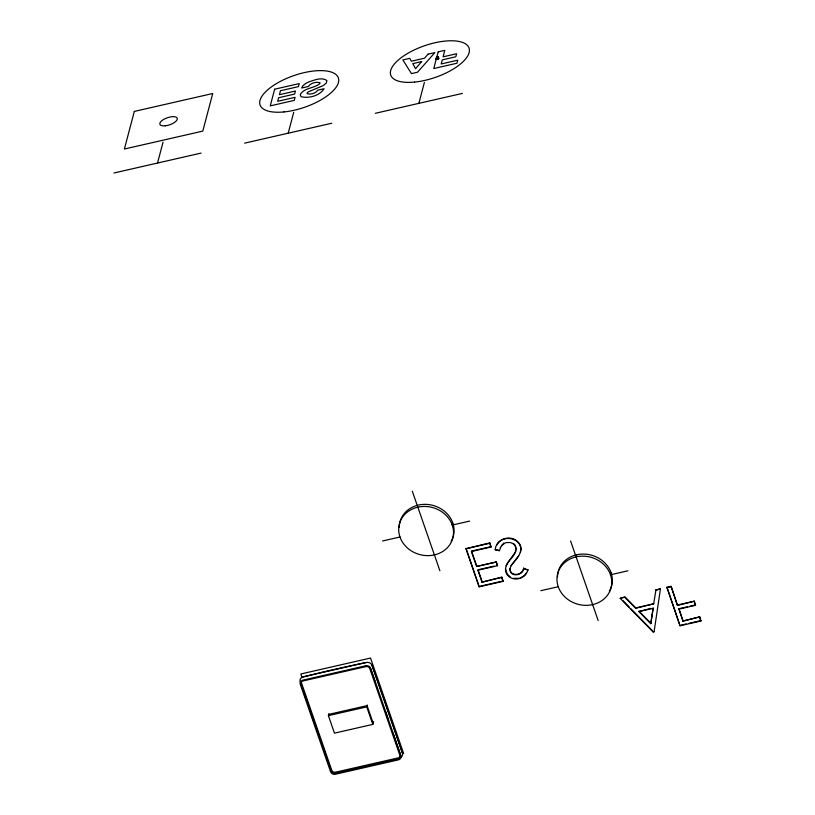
<?xml version="1.0" encoding="UTF-8"?>
<svg xmlns="http://www.w3.org/2000/svg" width="815" height="815" viewBox="0 0 815 815"><rect width="100%" height="100%" fill="white"/><g stroke="black" fill="none" stroke-linecap="round" stroke-linejoin="round"><path stroke-width="1.22" d="M620.174 598.332L624.82 597.273L635.669 608.316L653.752 603.793L635.782 607.898L624.932 596.855L620.174 598.332L653.09 631.931L654.109 631.696L660.466 588.736L655.851 590.182L660.466 588.736M638.848 611.566L650.778 623.72L653.11 608.306L638.848 611.566L650.849 608.428M650.778 623.72L653.223 607.888M653.64 604.21L655.963 589.765M520.367 552.509L520.887 549.31A11.084 9.79 14.8 0 0 518.197 542.647C512.39 536.27 500.41 537.217 496.651 545.347M157.519 163.051L163.041 142.156M288.194 133.202L293.716 112.307M418.869 103.352L424.391 82.468M436.606 59.322L437.186 57.132M437.258 59.179L437.838 56.989M437.91 59.026L438.49 56.836L436.534 57.284L435.954 59.475L438.572 58.884L438.816 57.936L436.198 58.537M373.545 721.57L372.801 724.392L334.466 733.143L328.404 715.641L328.893 713.757M372.801 724.392L366.73 706.88L367.229 705.006M452.743 522.986L452.193 525.074L469.674 521.08M501.887 577.214L482.042 582.144L501.887 577.214L503.069 581.36L479.169 586.82L465.956 548.729L489.805 542.882L490.987 547.038L471.416 551.5L476.612 566.476L496.172 562.004L476.612 566.476M490.987 547.038L489.805 542.882M479.169 586.82L466.068 548.312M500.532 547.222L499.432 550.838L495.214 549.697L498.495 550.135M482.042 582.144L477.906 570.205L497.466 565.732L496.284 561.586M523.617 568.422L527.845 570.001L523.617 568.422C522.873 576.215 509.497 577.54 509.935 568.758L511.229 565.325L518.676 555.799M576.093 556.879A27.618 24.379 14.8 0 1 609.936 573.291L610.975 576.297A27.618 24.379 14.8 0 1 592.648 604.618A27.618 24.379 14.8 0 1 558.805 588.206L557.766 585.211A27.618 24.379 14.8 0 1 576.093 556.879L576.643 554.791M611.005 572.701L610.455 574.789L627.927 570.806M653.09 631.931L654.109 631.696M699.749 616.853L682.909 621.091L699.749 616.853L700.931 620.999L680.026 625.777L666.935 587.258L671.102 586.301L677.469 605.423L694.319 601.185L677.581 605.005M677.469 605.423L671.102 586.301M682.909 621.091L678.875 608.734L687.239 606.829M680.026 625.777L666.935 587.258M678.763 609.151L695.501 605.331L694.319 601.185M495.214 549.697C496.029 538.471 511.127 534.151 518.299 542.23A11.084 9.79 14.8 0 1 520.999 548.892C520.52 555.749 514.978 560.567 511.127 565.742M523.729 568.004C522.986 575.798 509.609 577.122 510.047 568.34M527.947 569.583C526.276 578.09 515.243 582.042 508.713 576.358C499.677 567.78 512.177 558.621 515.854 550.94M500.42 547.639L503.772 543.085M506.023 565.793C508.866 559.192 519.114 553.263 515.162 545.276A7.294 6.439 14.8 0 0 513.898 543.89M526.205 573.24L524.218 575.736L520.082 577.998M501.836 545.194L505.901 542.566L510.159 542.556A7.294 6.439 14.8 0 1 515.049 545.693L516.16 549.259M436.453 57.6L438.409 57.152M436.371 57.906L438.327 57.458M436.29 58.222L438.246 57.773M436.117 58.853L438.735 58.252M436.035 59.159L438.653 58.568M113.957 172.994L201.081 153.098M244.632 143.145L331.756 123.248M375.318 113.305L462.431 93.399M382.551 540.977L400.022 536.993M465.956 548.729L489.693 543.299M491.099 546.62L471.528 551.083L476.724 566.058M493.91 566.15L478.008 569.787L482.154 581.727M480.473 586.138L503.181 580.942M540.814 590.702L558.285 586.708M666.823 587.676L670.99 586.718M300.175 681.87A4.605 4.065 14.8 0 1 303.149 676.898L366.312 662.473A4.605 4.065 14.8 0 1 372.048 665.458L402.386 752.979A4.605 4.065 14.8 0 1 399.411 757.95M689.633 606.279L695.613 604.913M681.371 625.074L686.291 623.954M688.746 623.394L701.043 620.582M328.73 714.388L367.066 705.627L373.127 723.129M328.404 715.641L366.73 706.88M519.165 578.334L513.613 578.324M510.292 576.918L507.093 574.005L505.453 568.554M638.96 611.148L650.89 623.302M622.955 600.635L629.18 606.992M630.963 608.805L652.306 630.606M694.207 601.602L695.501 605.331M699.637 617.271L700.931 620.999M678.875 608.734L683.021 620.673M570.582 540.966L598.159 620.531M501.775 577.631L503.069 581.36M496.172 562.004L497.466 565.732M412.319 491.251L439.906 570.816M403.649 753.529L370.55 658.051L300.857 673.964L302.1 677.55M370.132 667.363L375.511 682.878M385.444 711.526L388.337 719.879M392.891 733.001L399.931 753.294M303.913 692.658L305.992 698.659M310.566 711.841L318.461 734.621M325.114 753.804L327.192 759.804M303.149 676.898A615.284 248.371 -19.1 0 1 366.312 662.473M325.328 753.885A1100.841 263.856 77.1 0 1 328.129 762.219M372.048 665.458A1100.841 263.856 77.1 0 1 402.386 752.979M400.338 754.486A3.077 2.71 14.8 0 1 398.331 757.848L335.597 772.172A3.077 2.71 14.8 0 1 331.725 770.165L301.519 683.031A3.077 2.71 14.8 0 1 301.448 681.554M451.123 541.384A27.618 24.379 14.8 0 0 453.262 524.483L452.223 521.488A27.618 24.379 14.8 0 0 421.732 504.516A27.618 24.379 14.8 0 0 399.248 527.244M609.386 591.099A27.618 24.379 14.8 0 0 611.525 574.208L610.486 571.203A27.618 24.379 14.8 0 0 579.985 554.231A27.618 24.379 14.8 0 0 557.511 576.959M134.322 111.421L124.389 149.023L202.792 131.113L212.725 93.511L134.322 111.421M274.655 89.202L270.254 105.879L294.266 100.388L295.071 97.342L277.681 101.315L278.628 97.739L294.633 94.082L295.438 91.035L279.433 94.693L280.482 90.74L298.422 86.635L299.227 83.588L274.655 89.202M438.185 51.854L433.774 68.521L456.96 63.224L457.765 60.178L441.21 63.967L442.29 59.872L455.809 56.785L456.614 53.739L443.095 56.826L444.807 50.336L438.185 51.854M302.467 86.41L301.693 88L308.315 86.492C310.627 83.008 316.006 81.622 319.908 82.631L320.061 83.303C314.61 88.59 304.168 87.47 300.195 94.652L301.061 96.69C308.946 98.595 319.592 95.885 324.064 88.723L317.728 90.18C315.731 93.44 310.79 94.693 307.255 93.715A2.995 1.212 -19.1 0 1 308.712 91.677L323.311 85.555L326.275 83.049L326.897 80.512C321.599 76.824 314.233 80.196 308.702 81.958A10.84 4.381 -19.1 0 0 302.467 86.41M427.977 54.177L424.584 58.191L411.341 61.217L409.762 58.344L402.865 59.923L411.432 73.625L417.504 72.24L434.884 52.608L427.977 54.177M421.61 61.594L415.589 68.694L412.777 63.621L421.61 61.594M365.772 665.774L302.813 680.158A3.902 3.454 14.8 0 0 300.287 684.376L330.564 771.713A3.902 3.454 14.8 0 0 335.423 774.25L398.392 759.865A3.902 3.454 14.8 0 0 400.919 755.648L370.642 668.31A3.902 3.454 14.8 0 0 365.772 665.774M365.935 666.599L303.2 680.922A3.077 2.71 14.8 0 0 301.193 684.284L331.399 771.418A3.077 2.71 14.8 0 0 335.271 773.425L397.995 759.101A3.077 2.71 14.8 0 0 400.012 755.739L369.806 668.616A3.077 2.71 14.8 0 0 365.935 666.599M452.712 526.572L451.673 523.576A27.618 24.379 14.8 0 0 417.84 507.164A27.618 24.379 14.8 0 0 399.503 535.496L400.542 538.491A27.618 24.379 14.8 0 0 434.385 554.903A27.618 24.379 14.8 0 0 452.712 526.572M165.231 125.816A9.21 3.718 -19.1 0 0 177.263 118.267A9.21 3.718 -19.1 0 0 163.173 119.724A9.21 3.718 -19.1 0 0 165.231 125.816M283.905 111.94A41.422 16.718 -19.1 0 0 338.439 78.067A41.422 16.718 -19.1 0 0 275.358 84.251A41.422 16.718 -19.1 0 0 283.905 111.94M414.58 82.091A41.422 16.718 -19.1 0 0 469.114 48.228A41.422 16.718 -19.1 0 0 406.033 54.401A41.422 16.718 -19.1 0 0 414.58 82.091"/></g></svg>
